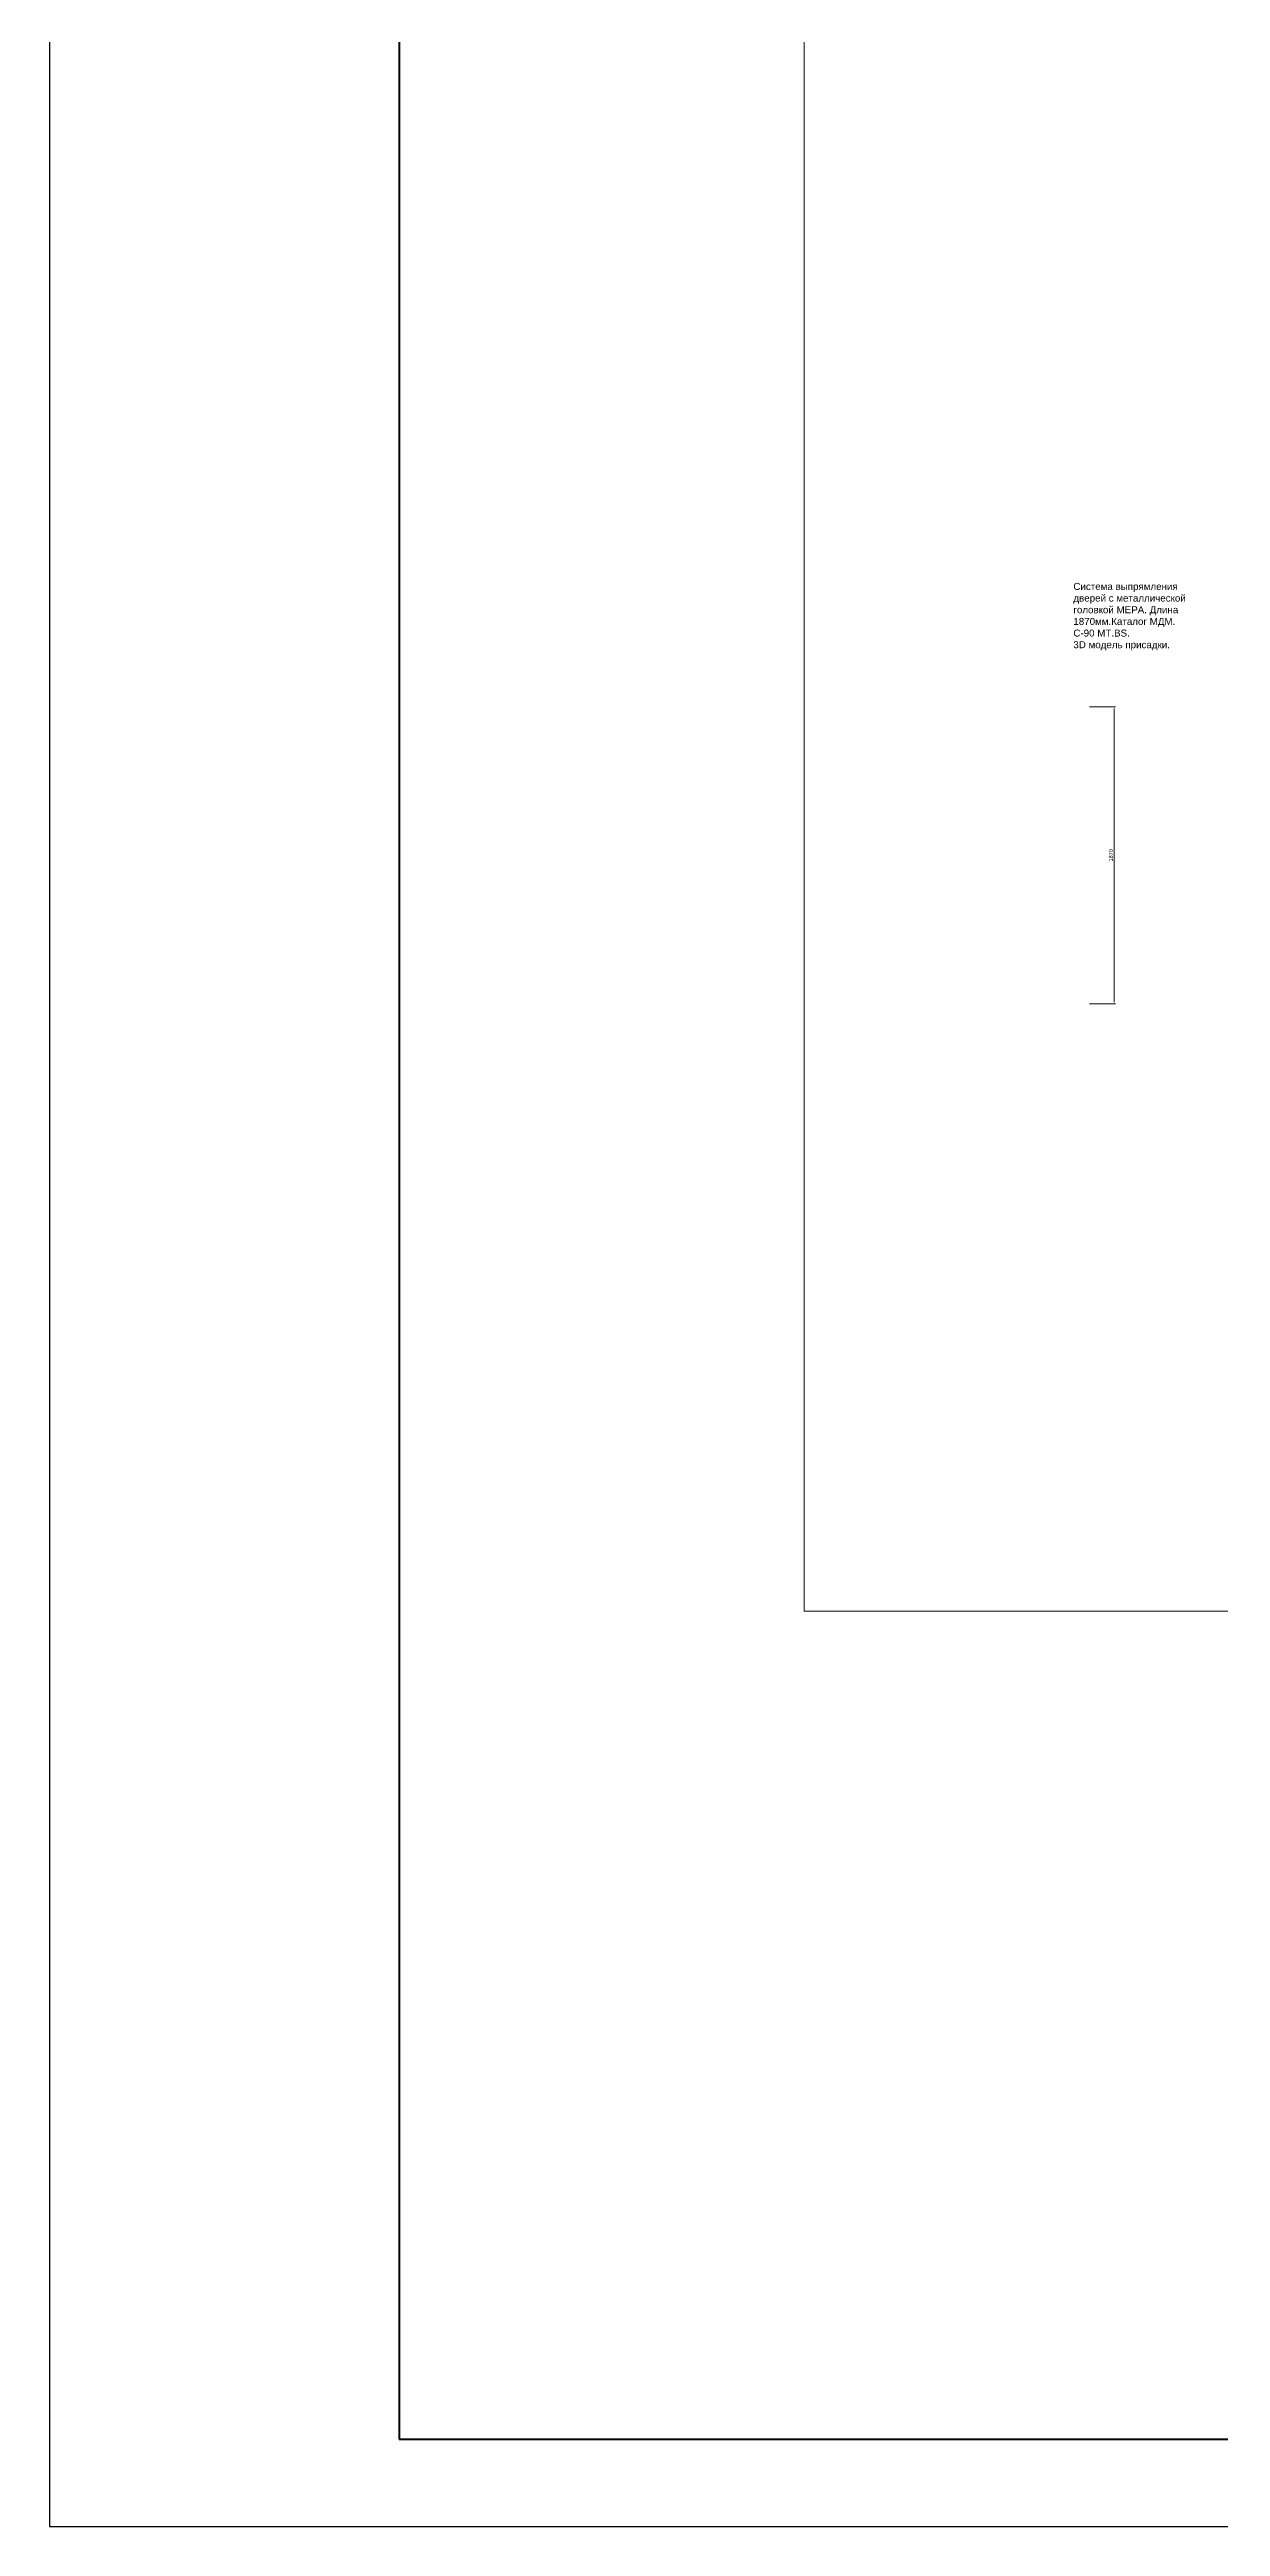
# Model space of a CAD drawing. Header units: millimetres. Extents: x 6988 to 52081, y -7456 to 23712.
# Drawn here: x 6988 to 14356, y -7456 to 8128 of the extents above; entities that cross this region are included whole.
import ezdxf

# ---------------------------------------------------------------- set-up
doc = ezdxf.new("R2010")
doc.units = ezdxf.units.MM
doc.layers.get('DEFPOINTS').update_dxf_attribs({"color": 106, "lineweight": 5})
doc.layers.add('Линии Размерные и Текст', color=1, linetype='Continuous', lineweight=5)
doc.layers.add('ШТАМП', color=7, linetype='Continuous', lineweight=30)
doc.styles.get("Standard").update_dxf_attribs({"font": 'arial.ttf'})
doc.dimstyles.get("Standard").update_dxf_attribs({"dimscale": 0, "dimtxt": 2.5, "dimasz": 2, "dimexe": 1, "dimexo": 0, "dimgap": 0.75, "dimtad": 1, "dimdsep": 46, "dimtxsty": 'Standard', "dimcen": 1.5, "dimclrd": 256, "dimclre": 256, "dimclrt": 7, "dimazin": 3, "dimtfac": 1, "dimtmove": 0, "dimatfit": 3, "dimldrblk": 'DOT', "dimfxl": 1, "dimtolj": 1, "dimtzin": 0, "dimlwd": 5, "dimlwe": 5, "dimarcsym": 0})

# ---------------------------------------------------------------- blocks, each defined once
blk = doc.blocks.new('*D56')
at = {"layer": 'DEFPOINTS', "color": 0, "transparency": 16777216}
for p in [(13532, 3993, 3), (13532, 2123, 3), (13686, 2123)]:
    blk.add_point(p, dxfattribs=at)
at = {"layer": 'Линии Размерные и Текст', "lineweight": 5, "transparency": 16777216}
for p, q in [((13532, 3993), (13696, 3993)), ((13686, 3973), (13686, 2143)), ((13532, 2123), (13696, 2123))]:
    blk.add_line(p, q, dxfattribs=at)
at = {"layer": 'Линии Размерные и Текст', "transparency": 16777216}
for points in [[(13683, 3973), (13690, 3973), (13686, 3993)], [(13683, 2143), (13690, 2143), (13686, 2123)]]:
    blk.add_solid(points, dxfattribs=at)
at = {"layer": 'Линии Размерные и Текст', "color": 7, "transparency": 16777216, "insert": (13666, 3058), "char_height": 25, "attachment_point": 5, "rotation": 90}
blk.add_mtext('\\A1;1870 ', dxfattribs=at)
blk = doc.blocks.new('_Dot')
at = {"color": 0, "linetype": 'ByBlock', "lineweight": -2}
blk.add_line((-0.5, 0), (-1, 0), dxfattribs=at)
at = {"color": 0, "linetype": 'ByBlock', "const_width": 0.5}
blk.add_lwpolyline([(-0.25, 0, 1), (0.25, 0, 1)], format="xyb", close=True, dxfattribs=at)

msp = doc.modelspace()

# ---------------------------------------------------------------- linework, layer by layer
at = {"layer": 'Линии Размерные и Текст'}
msp.add_lwpolyline([(24632.167, 14253.981), (11735.399, 14253.981), (11735.399, -1697.73), (24632.167, -1697.73)], close=True, dxfattribs=at)
at = {"layer": 'ШТАМП'}
msp.add_lwpolyline([(6987.916, -7456.312), (52080.714, -7456.312), (52080.714, 23712.196), (6987.916, 23712.196)], close=True, dxfattribs=at)
at = {"layer": 'ШТАМП', "lineweight": 40}
msp.add_lwpolyline([(9187.916, -6906.312), (51530.714, -6906.312), (51530.714, 23162.196), (9187.916, 23162.196)], close=True, dxfattribs=at)

# ---------------------------------------------------------------- texts
at = {"layer": 'Линии Размерные и Текст', "insert": (13429.98, 4771.985), "char_height": 44, "attachment_point": 1}
msp.add_mtext_dynamic_manual_height_columns('Система выпрямления дверей с металлической головкой MEPA. Длина 1870мм.Каталог МДМ. C-90 MT.BS.\\P3D модель присадки.', width=762.34818, gutter_width=20, heights=[0], dxfattribs=at)

# ---------------------------------------------------------------- dimensions: what is measured, and where the dimension line sits
at = {"layer": 'Линии Размерные и Текст'}
dim = msp.add_linear_dim(base=(13686.284, 2123.043), p1=(13531.641, 3993.043, 3), p2=(13531.641, 2123.043, 3), angle=90, dimstyle='Standard', override={"dimscale": 10, "dimpost": '<> '}, dxfattribs=at)
dim.commit()
dim.dimension.update_dxf_attribs({"geometry": '*D56', "text_midpoint": (13666.019, 3058.043)})

doc.saveas('drawing.dxf')
